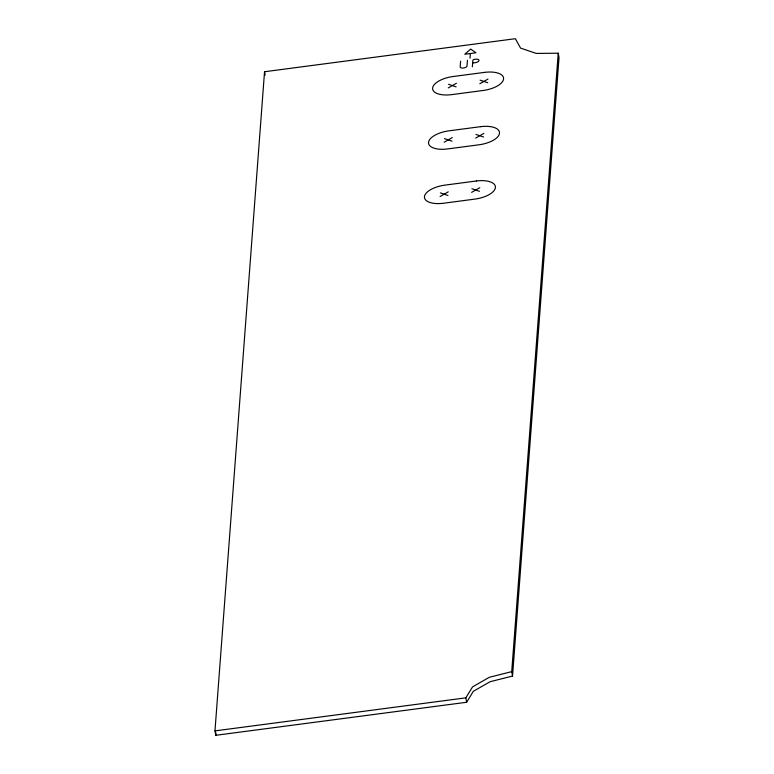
<?xml version="1.0" encoding="UTF-8"?>
<svg xmlns="http://www.w3.org/2000/svg" width="774" height="774" viewBox="0 0 774 774"><rect width="100%" height="100%" fill="white"/><g stroke="black" fill="none" stroke-linecap="round" stroke-linejoin="round"><path stroke-width="1.16" d="M214.969 730.888L264.534 71.74L515.387 38.7L520.563 48.094L536.247 53.416L558.218 53.222L559.031 57.634L512.533 676.05L490.145 681.701L473.349 691.288L466.645 702.26L215.782 735.3L214.969 730.888L465.832 697.848L472.537 686.886L489.332 677.289L511.72 671.639L558.218 53.222M215.782 735.3L215.965 732.891M460.617 61.146L460.182 66.903A3.454 1.529 -10.4 0 0 463.471 68.015A3.454 1.529 -10.4 0 0 467.003 66.003L467.438 60.246M470.012 58.118L470.36 53.512L475.942 52.767L470.698 49.072L464.777 54.248L469.963 53.561M472.372 66.767L472.846 60.382A1.877 0.832 -10.4 0 1 474.762 59.288L475.342 59.211A3.851 1.703 -10.4 0 1 479.009 60.449A3.851 1.703 -10.4 0 1 475.081 62.694L473.04 62.965M448.252 87.917L456.408 83.253M479.793 83.756L487.959 79.103M444.17 142.213L452.326 137.559M475.71 138.062L483.876 133.399M440.087 196.519L448.243 191.855M471.627 192.358L479.793 187.705M480.074 80.138L487.678 82.721M448.523 84.289L456.138 86.872M475.991 134.444L483.595 137.017M444.44 138.594L452.055 141.178M471.908 188.74L479.512 191.323M440.358 192.9L447.972 195.483M511.72 671.639L512.533 676.05M465.832 697.848L466.645 702.26M264.534 71.74L265.143 75.049M484.553 72.379L453.013 76.529A19.989 8.833 -10.4 0 0 432.618 88.178A19.989 8.833 -10.4 0 0 451.658 94.631L483.199 90.481A19.989 8.833 -10.4 0 0 503.593 78.832A19.989 8.833 -10.4 0 0 484.553 72.379M480.47 126.684L448.93 130.835A19.989 8.833 -10.4 0 0 428.535 142.484A19.989 8.833 -10.4 0 0 447.575 148.937L479.116 144.777A19.989 8.833 -10.4 0 0 499.511 133.138A19.989 8.833 -10.4 0 0 480.47 126.684M476.387 180.981L444.847 185.141A19.989 8.833 -10.4 0 0 424.452 196.79A19.989 8.833 -10.4 0 0 443.483 203.243L475.033 199.082A19.989 8.833 -10.4 0 0 495.428 187.434A19.989 8.833 -10.4 0 0 476.387 180.981"/></g></svg>
